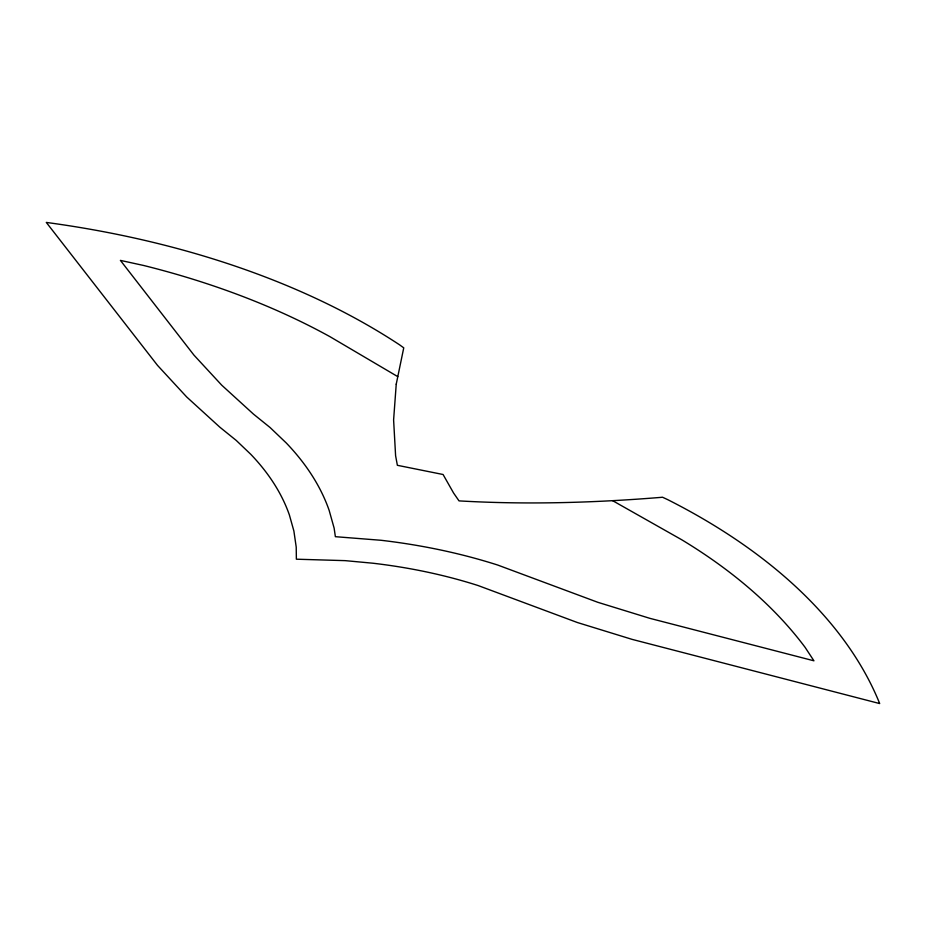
<?xml version="1.0" encoding="UTF-8"?>
<svg xmlns="http://www.w3.org/2000/svg" width="926" height="926" viewBox="0 0 926 926"><rect width="100%" height="100%" fill="white"/><g stroke="black" fill="none" stroke-linecap="round" stroke-linejoin="round"><path stroke-width="1.39" d="M397.775 376.639L330.177 336.798A631.682 364.694 0 0 0 143.727 265.496L120.403 260.391L193.974 355.144L221.731 385.181L253.481 414.119L270.068 427.511L286.227 442.941A406.792 234.857 0 0 1 329.147 510.353L334.136 528.144L335.374 536.686L380.991 540.275A406.792 234.857 0 0 1 497.748 565.057L597.791 602.294L649.82 618.325L813.931 660.805L805.088 647.332A631.682 364.694 0 0 0 681.594 539.684L612.595 500.653M396.235 384.174L393.608 419.929L395.599 455.708L397.37 465.303L443.079 474.506L453.59 493.037L459.018 500.885C526.338 504.797 593.913 502.841 661.095 497.366L662.46 497.204L667.704 499.635A672.241 388.121 0 0 1 879.7 703.575L632.088 639.368L577.384 622.527L478.105 585.545A366.233 211.441 0 0 0 372.981 563.228L345.236 560.647L296.366 559.2L296.227 547.162L293.878 530.992L289.387 514.972A366.233 211.441 0 0 0 250.749 454.284L236.199 440.394L219.856 427.199L186.682 396.965L157.513 365.376L46.3 222.425A672.241 388.121 0 0 1 399.557 344.819L403.748 347.84L396.235 384.174"/></g></svg>
